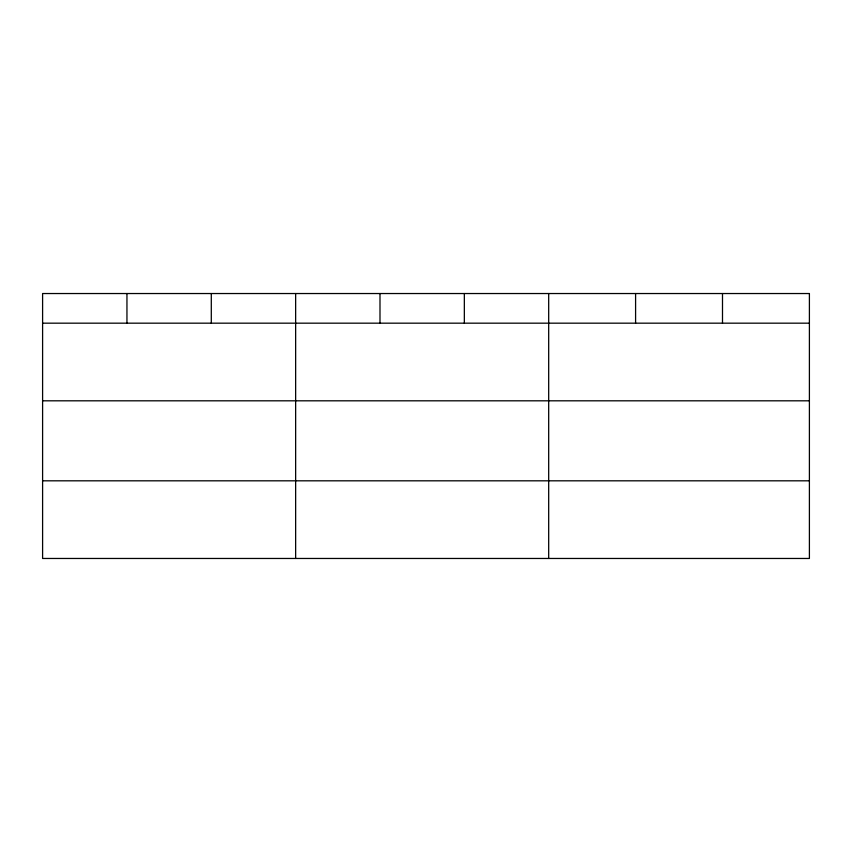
<?xml version="1.0" encoding="UTF-8"?>
<svg xmlns="http://www.w3.org/2000/svg" width="852" height="852" viewBox="0 0 852 852"><rect width="100%" height="100%" fill="white"/><g stroke="black" fill="none" stroke-linecap="round" stroke-linejoin="round"><path stroke-width="1.28" d="M42.6 323.174L809.4 323.174M42.6 400.813L809.4 400.813M42.6 480.816L809.4 480.816M722.496 293.535L722.496 323.174M635.592 293.535L635.592 323.174M548.688 293.535L548.688 558.465M464.34 293.535L464.34 323.174M379.992 293.535L379.992 323.174M295.644 293.535L295.644 558.465M211.296 293.535L211.296 323.174M126.948 293.535L126.948 323.174M809.4 293.535L42.6 293.535L42.6 558.465L809.4 558.465L809.4 293.535"/></g></svg>
